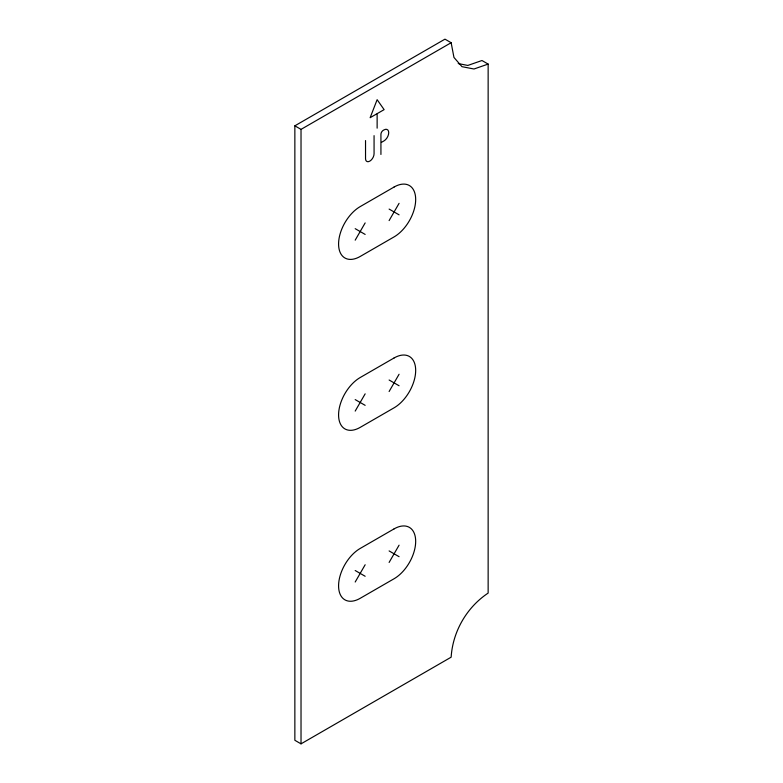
<?xml version="1.0" encoding="UTF-8"?>
<svg xmlns="http://www.w3.org/2000/svg" width="783" height="783" viewBox="0 0 783 783"><rect width="100%" height="100%" fill="white"/><g stroke="black" fill="none" stroke-linecap="round" stroke-linejoin="round"><path stroke-width="1.17" d="M355.188 240.175L365.152 222.92M389.112 220.591L399.076 203.335M355.188 411.095L365.152 393.839M389.112 391.51L399.076 374.254M355.188 582.023L365.152 564.758M389.112 562.439L399.076 545.174M294.858 125.818L444.969 39.15L451.145 42.713L453.954 57.433L461.98 66.672L473.989 69.002L488.142 64.079L488.142 593.083C466.746 607.295 452.74 631.548 451.145 657.182L301.024 743.85L294.858 740.287L294.858 125.818L301.024 129.381L451.145 42.713M376.633 113.946L370.144 117.695L377.132 99.686L384.12 109.63L377.132 113.662L377.132 128.167M381.419 142.379L383.964 140.911A6.724 3.886 -60 0 0 388.72 132.67A6.724 3.886 -60 0 0 383.964 129.919L383.239 130.34A3.269 1.889 -60 0 0 380.93 134.343L380.93 154.466M458.212 63.57L467.813 65.439L481.976 60.516L488.142 64.079M389.112 209.081L399.076 214.836M355.188 228.665L365.152 234.42M389.112 380.009L399.076 385.755M355.188 399.594L365.152 405.34M389.112 550.929L399.076 556.684M355.188 570.513L365.152 576.268M374.068 135.635L374.068 153.742A6.039 3.484 -60 0 1 369.801 161.132A6.039 3.484 -60 0 1 365.534 158.675L365.534 140.558M301.024 129.381L301.024 743.85M394.094 187.029L360.17 206.614A30.527 17.627 -60 0 0 338.579 244.012A30.527 17.627 -60 0 0 360.17 256.472L394.094 236.887A30.527 17.627 -60 0 0 415.675 199.499A30.527 17.627 -60 0 0 394.094 187.029M394.094 357.958L360.17 377.543A30.527 17.627 -60 0 0 338.579 414.931A30.527 17.627 -60 0 0 360.17 427.391L394.094 407.806A30.527 17.627 -60 0 0 415.675 370.418A30.527 17.627 -60 0 0 394.094 357.958M394.094 528.877L360.17 548.462A30.527 17.627 -60 0 0 338.579 585.85A30.527 17.627 -60 0 0 360.17 598.32L394.094 578.735A30.527 17.627 -60 0 0 415.675 541.347A30.527 17.627 -60 0 0 394.094 528.877"/></g></svg>
